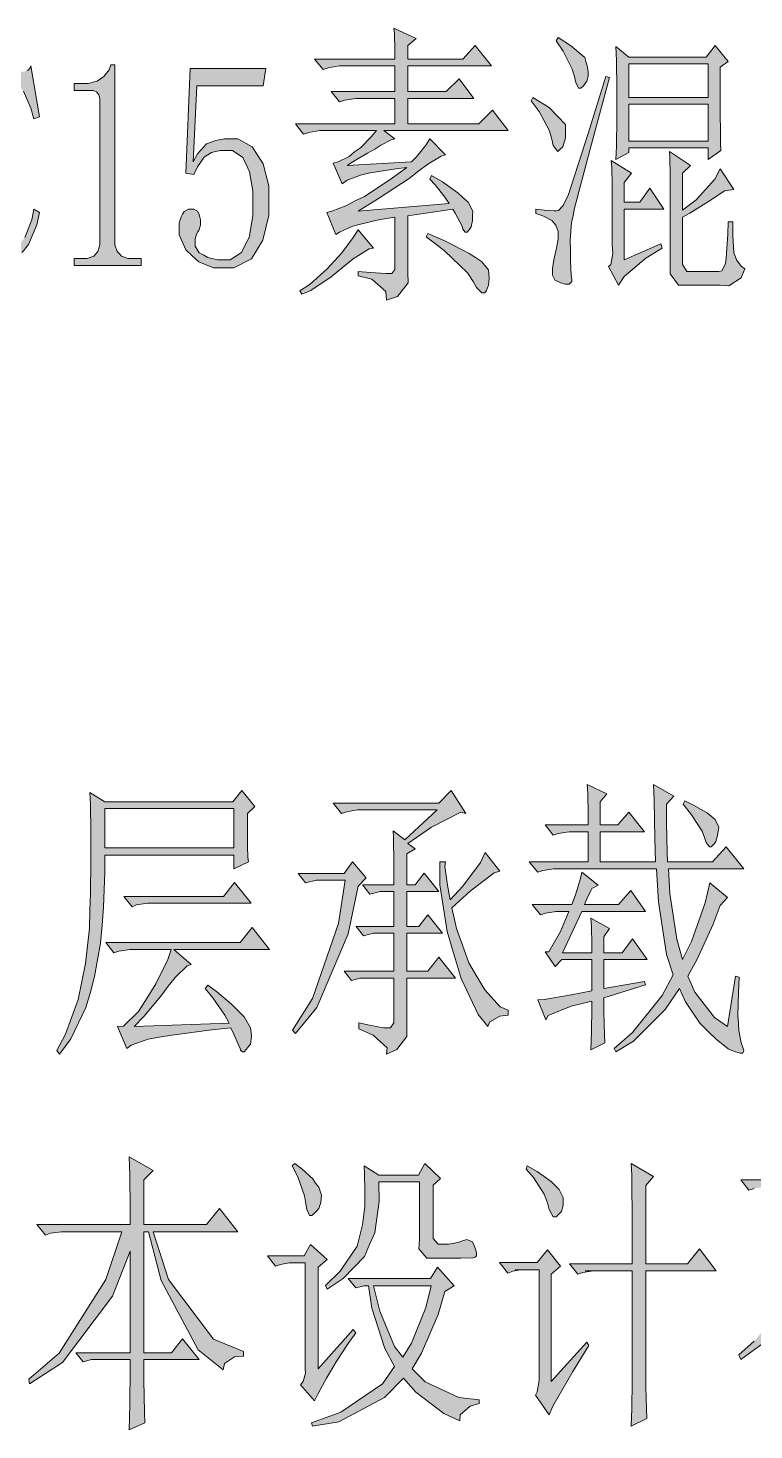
# Model space of a CAD drawing. Header units: millimetres. Extents: x 0 to 586, y 0 to 414.
# Drawn here: x 437.91 to 447.64, y 144.62 to 163.38 of the extents above; entities that cross this region are included whole.
import ezdxf

# ---------------------------------------------------------------- set-up
doc = ezdxf.new("R2010")
doc.units = ezdxf.units.MM

msp = doc.modelspace()

# ---------------------------------------------------------------- hatches: boundary and pattern name
h = msp.add_hatch(color=0)
h.dxf.hatch_style = 2
h.paths.add_polyline_path([(442.333944, 160.930167), (443.554556, 161.036), (443.498111, 161.120667), (443.367583, 161.282944), (443.2935, 161.360556), (443.318194, 161.406417), (443.462833, 161.32175), (443.670972, 161.177111), (443.738, 161.113611), (443.808556, 161.053639), (443.872056, 160.930167), (443.868528, 160.866667), (443.865, 160.806694), (443.847361, 160.722028), (443.83325, 160.697333), (443.815611, 160.676167), (443.794444, 160.651472), (443.76975, 160.651472), (443.738, 160.690278), (443.727417, 160.729083), (443.695667, 160.789056), (443.635694, 160.905472), (443.603944, 160.958389), (443.000694, 160.866667), (443.000694, 160.111722), (443.004222, 159.974139), (442.863111, 159.787167), (442.714944, 159.741306), (442.707889, 159.857722), (442.517389, 160.02), (442.333944, 160.065861), (442.333944, 160.125833), (442.49975, 160.111722), (442.704361, 160.097611), (442.746694, 160.097611), (442.7855, 160.097611), (442.827833, 160.150528), (442.827833, 160.203444), (442.827833, 160.852556), (442.609111, 160.81375), (442.330417, 160.75025), (442.263389, 160.729083), (442.199889, 160.704389), (442.087, 160.651472), (442.037611, 160.619722), (441.914139, 160.912528), (441.981167, 160.930167), (442.171667, 161.00425), (442.295139, 161.06775), (442.418611, 161.127722), (442.764333, 161.3535), (442.986583, 161.515778), (442.838417, 161.498139), (442.584417, 161.459333), (442.475056, 161.438167), (442.365694, 161.413472), (442.189306, 161.346444), (442.122278, 161.297056), (441.998806, 161.57575), (442.069361, 161.593389), (442.214, 161.663944), (442.288083, 161.723917), (442.365694, 161.780361), (442.510333, 161.925), (442.580889, 162.009667), (441.900028, 162.009667), (441.822417, 162.009667), (441.67425, 161.984972), (441.603694, 161.963806), (441.494333, 162.101389), (442.827833, 162.101389), (442.827833, 162.440056), (442.383333, 162.440056), (442.302194, 162.440056), (442.154028, 162.415361), (442.087, 162.394194), (441.974111, 162.531778), (442.827833, 162.531778), (442.827833, 162.873972), (442.161083, 162.873972), (442.079944, 162.873972), (441.931778, 162.849278), (441.86475, 162.828111), (441.751861, 162.965694), (442.827833, 162.965694), (442.827833, 163.096222), (442.820778, 163.304361), (442.813722, 163.381972), (443.110056, 163.240861), (443.000694, 163.149139), (443.000694, 162.965694), (443.738, 162.965694), (443.900278, 163.149139), (444.122528, 162.873972), (443.000694, 162.873972), (443.000694, 162.531778), (443.51575, 162.531778), (443.688611, 162.701111), (443.886167, 162.440056), (443.000694, 162.440056), (443.000694, 162.101389), (443.949667, 162.101389), (444.133111, 162.284833), (444.344778, 162.009667), (442.679667, 162.009667), (442.827833, 161.900306), (442.778444, 161.886194), (442.640861, 161.815639), (442.556194, 161.762722), (442.460944, 161.706278), (442.2775, 161.600444), (442.185778, 161.544), (443.050083, 161.593389), (443.117111, 161.660417), (443.240583, 161.815639), (443.2935, 161.900306), (443.505167, 161.685111), (443.448722, 161.667472), (443.268806, 161.561639), (443.148861, 161.469917), (443.018333, 161.367611), (442.609111, 161.0995)])
h = msp.add_hatch(color=0)
h.dxf.hatch_style = 2
h.paths.add_polyline_path([(445.011528, 163.254972), (445.180861, 163.149139), (445.371361, 162.986861), (445.385472, 162.933944), (445.403111, 162.8775), (445.417222, 162.799889), (445.417222, 162.778722), (445.417222, 162.739917), (445.396056, 162.669361), (445.374889, 162.641139), (445.353722, 162.609389), (445.318444, 162.577639), (445.304333, 162.577639), (445.286694, 162.577639), (445.251417, 162.65525), (445.23025, 162.732861), (445.202028, 162.831639), (445.078556, 163.071528), (444.986833, 163.209111)])
h = msp.add_hatch(color=0)
h.paths.add_polyline_path([(445.787639, 161.621611), (445.794694, 161.801528), (445.798222, 162.175472), (445.798222, 162.3695), (445.798222, 162.567056), (445.794694, 162.948056), (445.787639, 163.135028), (445.9605, 162.993917), (446.997667, 162.993917), (447.117611, 163.149139), (447.290472, 162.933944), (447.181111, 162.856333), (447.181111, 162.394194), (447.188167, 161.836806), (447.191694, 161.745083), (447.022361, 161.621611), (447.022361, 161.776833), (445.9605, 161.776833), (445.9605, 161.716861)])
h.paths.add_polyline_path([(445.9605, 162.362444), (445.9605, 161.868556), (447.022361, 161.868556), (447.022361, 162.362444)])
h.paths.add_polyline_path([(445.9605, 162.902194), (445.9605, 162.454167), (447.022361, 162.454167), (447.022361, 162.902194)])
h = msp.add_hatch(color=0)
h.dxf.hatch_style = 2
h.paths.add_polyline_path([(437.447972, 160.171694), (437.275111, 160.171694), (436.999944, 160.333972), (436.901167, 160.49625), (436.798861, 160.658528), (436.696556, 161.166528), (436.696556, 161.515778), (436.696556, 161.808583), (436.802389, 162.295417), (436.91175, 162.485917), (437.021111, 162.679944), (437.313917, 162.873972), (437.497361, 162.873972), (437.539694, 162.873972), (437.627889, 162.856333), (437.670222, 162.842222), (437.712556, 162.817528), (437.786639, 162.796361), (437.818389, 162.796361), (437.843083, 162.796361), (437.881889, 162.803417), (437.899528, 162.810472), (437.913639, 162.817528), (437.941861, 162.849278), (437.952444, 162.873972), (438.065333, 162.193111), (437.99125, 162.164889), (437.952444, 162.309528), (437.853667, 162.535306), (437.793694, 162.609389), (437.733722, 162.687), (437.571444, 162.764611), (437.472667, 162.764611), (437.342139, 162.764611), (437.144583, 162.588222), (437.0705, 162.411833), (436.999944, 162.231917), (436.929389, 161.794472), (436.929389, 161.529889), (436.929389, 161.244139), (436.992889, 160.796111), (437.052861, 160.633833), (437.116361, 160.471556), (437.317444, 160.309278), (437.462083, 160.309278), (437.560861, 160.309278), (437.730194, 160.401), (437.80075, 160.489194), (437.871306, 160.577389), (437.966556, 160.81375), (437.99125, 160.958389), (438.065333, 160.912528), (438.033583, 160.75025), (437.920694, 160.485667), (437.836028, 160.379833), (437.754889, 160.277528), (437.560861, 160.171694)])
h = msp.add_hatch(color=0)
h.dxf.hatch_style = 2
h.paths.add_polyline_path([(439.074278, 162.888083), (439.074278, 160.542111), (439.074278, 160.482139), (439.106028, 160.390417), (439.137778, 160.358667), (439.166, 160.326917), (439.254194, 160.298694), (439.307111, 160.298694), (439.430583, 160.298694), (439.430583, 160.203444), (438.531, 160.203444), (438.531, 160.298694), (438.643889, 160.298694), (438.703861, 160.298694), (438.795583, 160.326917), (438.823806, 160.358667), (438.8485, 160.390417), (438.876722, 160.482139), (438.876722, 160.542111), (438.876722, 162.408306), (438.876722, 162.440056), (438.862611, 162.489444), (438.8485, 162.507083), (438.830861, 162.52825), (438.785, 162.545889), (438.75325, 162.545889), (438.531, 162.545889), (438.531, 162.641139), (438.643889, 162.641139), (438.717972, 162.641139), (438.837917, 162.672889), (438.883778, 162.701111), (438.929639, 162.732861), (439.000194, 162.824583), (439.024889, 162.888083)])
h = msp.add_hatch(color=0)
h.dxf.hatch_style = 2
h.paths.add_polyline_path([(440.605333, 161.900306), (440.725278, 161.900306), (440.915778, 161.790944), (440.989861, 161.678056), (441.063944, 161.565167), (441.138028, 161.268833), (441.138028, 161.081861), (441.138028, 160.873722), (441.060417, 160.542111), (440.982806, 160.418639), (440.905194, 160.295167), (440.668833, 160.171694), (440.506556, 160.171694), (440.397194, 160.171694), (440.199639, 160.252833), (440.111444, 160.333972), (440.026778, 160.415111), (439.938583, 160.612667), (439.938583, 160.729083), (439.938583, 160.774944), (439.963278, 160.856083), (439.984444, 160.891361), (440.005611, 160.926639), (440.062056, 160.958389), (440.100861, 160.958389), (440.136139, 160.958389), (440.185528, 160.930167), (440.199639, 160.898417), (440.210222, 160.866667), (440.224333, 160.81375), (440.224333, 160.789056), (440.224333, 160.743194), (440.203167, 160.672639), (440.185528, 160.651472), (440.167889, 160.619722), (440.15025, 160.55975), (440.15025, 160.528), (440.15025, 160.4645), (440.206694, 160.372778), (440.266667, 160.341028), (440.323111, 160.312806), (440.450111, 160.281056), (440.520667, 160.281056), (440.619444, 160.281056), (440.771139, 160.379833), (440.820528, 160.482139), (440.873444, 160.580917), (440.926361, 160.866667), (440.926361, 161.053639), (440.926361, 161.205333), (440.8805, 161.455806), (440.834639, 161.554583), (440.788778, 161.649833), (440.651194, 161.745083), (440.555944, 161.745083), (440.488917, 161.745083), (440.3725, 161.716861), (440.323111, 161.685111), (440.273722, 161.653361), (440.182, 161.522833), (440.136139, 161.424056), (440.026778, 161.438167), (440.08675, 162.842222), (441.099222, 162.842222), (441.063944, 162.609389), (440.174944, 162.609389), (440.125556, 161.593389), (440.185528, 161.699222), (440.305472, 161.833278), (440.365444, 161.854444), (440.425417, 161.879139), (440.545361, 161.900306)])
h = msp.add_hatch(color=0)
h.dxf.hatch_style = 2
h.paths.add_polyline_path([(445.699444, 162.71875), (445.477194, 161.89325), (445.233778, 160.9725), (445.212611, 160.873722), (445.191444, 160.778472), (445.173806, 160.542111), (445.177333, 160.404528), (445.180861, 160.263417), (445.187917, 160.072917), (445.194972, 160.016472), (445.194972, 159.98825), (445.163222, 159.9565), (445.131472, 159.9565), (445.110306, 159.9565), (445.046806, 159.970611), (445.011528, 159.98825), (444.972722, 160.002361), (444.937444, 160.072917), (444.937444, 160.125833), (444.937444, 160.164639), (444.955083, 160.281056), (444.972722, 160.358667), (444.990361, 160.436278), (445.011528, 160.55975), (445.011528, 160.605611), (445.011528, 160.658528), (444.983306, 160.743194), (444.955083, 160.774944), (444.926861, 160.806694), (444.806917, 160.866667), (444.715194, 160.898417), (444.715194, 160.958389), (444.824556, 160.944278), (444.962139, 160.933694), (444.990361, 160.937222), (445.018583, 160.94075), (445.082083, 161.007778), (445.113833, 161.074806), (445.149111, 161.141833), (445.417222, 161.970861), (445.650056, 162.732861)])
h = msp.add_hatch(color=0)
h.dxf.hatch_style = 2
h.paths.add_polyline_path([(444.676389, 162.454167), (444.891583, 162.316583), (445.110306, 162.090806), (445.110306, 161.999083), (445.110306, 161.910889), (445.075028, 161.790944), (445.03975, 161.762722), (445.008, 161.730972), (444.948028, 161.808583), (444.923333, 161.914417), (444.891583, 162.016722), (444.757528, 162.263667), (444.651694, 162.408306)])
h = msp.add_hatch(color=0)
h.dxf.hatch_style = 2
h.paths.add_polyline_path([(446.514361, 161.297056), (446.514361, 161.427583), (446.507306, 161.646306), (446.503778, 161.730972), (446.786, 161.544), (446.676639, 161.438167), (446.676639, 160.944278), (446.860083, 161.081861), (447.114083, 161.360556), (447.181111, 161.498139), (447.364556, 161.219444), (447.241083, 161.205333), (447.064694, 161.081861), (446.778944, 160.905472), (446.676639, 160.852556), (446.676639, 160.312806), (446.676639, 160.217556), (446.736611, 160.125833), (446.800111, 160.125833), (447.167, 160.125833), (447.205806, 160.132889), (447.251667, 160.217556), (447.26225, 160.295167), (447.269306, 160.372778), (447.286944, 160.619722), (447.290472, 160.789056), (447.353972, 160.789056), (447.353972, 160.605611), (447.368083, 160.372778), (447.385722, 160.326917), (447.399833, 160.281056), (447.463333, 160.196389), (447.512722, 160.157583), (447.463333, 160.041167), (447.297528, 159.931806), (447.181111, 159.942389), (446.736611, 159.942389), (446.62725, 159.942389), (446.514361, 160.094083), (446.514361, 160.249306)])
h = msp.add_hatch(color=0)
h.dxf.hatch_style = 2
h.paths.add_polyline_path([(445.73825, 160.482139), (445.73825, 161.127722), (445.73825, 161.275889), (445.731194, 161.515778), (445.724139, 161.6075), (445.995778, 161.438167), (445.897, 161.314694), (445.897, 161.053639), (446.108667, 161.053639), (446.242722, 161.237083), (446.429694, 160.958389), (445.897, 160.958389), (445.897, 160.281056), (446.390889, 160.49625), (446.405, 160.436278), (446.186278, 160.302222), (445.897, 160.055278), (445.822917, 159.942389), (445.688861, 160.189333), (445.720611, 160.217556), (445.745306, 160.365722)])
h = msp.add_hatch(color=0)
h.dxf.hatch_style = 2
h.paths.add_polyline_path([(442.333944, 160.683222), (442.542083, 160.436278), (442.482111, 160.429222), (442.270444, 160.295167), (442.122278, 160.175222), (441.974111, 160.05175), (441.702472, 159.871833), (441.579, 159.818917), (441.554306, 159.864778), (441.691889, 159.9565), (441.921194, 160.157583), (442.019972, 160.266944), (442.115222, 160.372778), (442.270444, 160.580917)])
h = msp.add_hatch(color=0)
h.dxf.hatch_style = 2
h.paths.add_polyline_path([(443.268806, 160.633833), (443.505167, 160.528), (443.822667, 160.365722), (443.907333, 160.312806), (443.988472, 160.259889), (444.080194, 160.147), (444.083722, 160.090556), (444.090778, 160.030583), (444.080194, 159.938861), (444.066083, 159.903583), (444.051972, 159.868306), (444.030806, 159.836556), (443.992, 159.836556), (443.917917, 159.910639), (443.875583, 159.98825), (443.8015, 160.104667), (443.487528, 160.404528), (443.244111, 160.587972)])
h = msp.add_hatch(color=0)
h.paths.add_polyline_path([(438.298167, 149.697722), (438.414583, 149.919972), (438.583917, 150.382111), (438.633306, 150.622), (438.682694, 150.861889), (438.735611, 151.334611), (438.742667, 151.570972), (438.749722, 151.803806), (438.756778, 152.237722), (438.756778, 152.435278), (438.756778, 152.629306), (438.749722, 152.989139), (438.742667, 153.151417), (438.940222, 153.027944), (440.654722, 153.027944), (440.778194, 153.179639), (440.951056, 152.964444), (440.852278, 152.872722), (440.852278, 152.788056), (440.852278, 152.615194), (440.852278, 152.523472), (440.852278, 152.435278), (440.859333, 152.287111), (440.866389, 152.223611), (440.668833, 152.131889), (440.668833, 152.315333), (438.940222, 152.315333), (438.940222, 152.086028), (438.922583, 151.616833), (438.904944, 151.376944), (438.883778, 151.137056), (438.806167, 150.689028), (438.749722, 150.480889), (438.68975, 150.27275), (438.485139, 149.856472), (438.336972, 149.648333)])
h.paths.add_polyline_path([(438.940222, 152.936222), (438.940222, 152.410583), (440.668833, 152.410583), (440.668833, 152.936222)])
h = msp.add_hatch(color=0)
h.dxf.hatch_style = 2
h.paths.add_polyline_path([(442.813722, 151.916694), (442.813722, 152.188333), (442.806667, 152.548167), (442.803139, 152.639889), (442.961889, 152.516417), (443.392278, 152.918583), (442.408028, 152.918583), (442.326889, 152.918583), (442.178722, 152.893889), (442.111694, 152.872722), (441.998806, 153.010306), (443.416972, 153.010306), (443.57925, 153.179639), (443.776806, 152.872722), (443.709778, 152.886833), (443.318194, 152.689278), (443.000694, 152.470556), (443.099472, 152.396472), (442.986583, 152.332972), (442.986583, 151.916694), (443.099472, 151.916694), (443.219417, 152.071917), (443.416972, 151.824972), (442.986583, 151.824972), (442.986583, 151.359306), (443.148861, 151.359306), (443.268806, 151.514528), (443.466361, 151.267583), (442.986583, 151.267583), (442.986583, 150.759583), (443.268806, 150.759583), (443.416972, 150.946556), (443.639222, 150.667861), (442.986583, 150.667861), (442.986583, 150.004639), (442.986583, 149.888222), (442.852528, 149.711833), (442.714944, 149.648333), (442.722, 149.733), (442.535028, 149.905861), (442.344528, 149.990528), (442.344528, 150.068139), (442.485639, 150.036389), (442.676139, 150.004639), (442.722, 150.004639), (442.767861, 150.004639), (442.813722, 150.068139), (442.813722, 150.128111), (442.813722, 150.667861), (442.358639, 150.667861), (442.24575, 150.636111), (442.146972, 150.759583), (442.813722, 150.759583), (442.813722, 151.267583), (442.542083, 151.267583), (442.408028, 151.235833), (442.30925, 151.359306), (442.813722, 151.359306), (442.813722, 151.824972), (442.630278, 151.824972), (442.492694, 151.793222), (442.393917, 151.916694)])
h = msp.add_hatch(color=0)
h.dxf.hatch_style = 2
h.paths.add_polyline_path([(445.403111, 153.25725), (445.664167, 153.133778), (445.575972, 153.027944), (445.575972, 152.7175), (445.812333, 152.7175), (445.9605, 152.886833), (446.168639, 152.625778), (445.575972, 152.625778), (445.575972, 152.223611), (446.316806, 152.223611), (446.30975, 152.534056), (446.299167, 153.049111), (446.292111, 153.25725), (446.56375, 153.102028), (446.464972, 152.996194), (446.464972, 152.742194), (446.472028, 152.354139), (446.479083, 152.223611), (447.082333, 152.223611), (447.265778, 152.424694), (447.502139, 152.131889), (446.489667, 152.131889), (446.507306, 151.800278), (446.602556, 151.189972), (446.676639, 150.914806), (446.800111, 151.158222), (446.983556, 151.676806), (447.047056, 151.944917), (447.279889, 151.747361), (447.181111, 151.638), (447.089389, 151.391056), (446.874194, 150.921861), (446.750722, 150.696083), (446.842444, 150.480889), (447.107028, 150.142222), (447.279889, 150.01875), (447.38925, 150.696083), (447.438639, 150.681972), (447.428056, 150.473833), (447.421, 150.163389), (447.428056, 150.064611), (447.435111, 149.965833), (447.463333, 149.803556), (447.488028, 149.740056), (447.502139, 149.70125), (447.488028, 149.662444), (447.463333, 149.662444), (447.45275, 149.662444), (447.38925, 149.683611), (447.339861, 149.70125), (447.290472, 149.722417), (447.131722, 149.849417), (447.022361, 149.95525), (446.909472, 150.064611), (446.718972, 150.350361), (446.637833, 150.52675), (446.447333, 150.248056), (446.020472, 149.824722), (445.787639, 149.680083), (445.762944, 149.725944), (446.009889, 149.941139), (446.405, 150.435028), (446.553167, 150.713722), (446.464972, 150.981833), (446.355611, 151.690917), (446.330917, 152.131889), (445.036222, 152.131889), (444.955083, 152.131889), (444.806917, 152.107194), (444.739889, 152.086028), (444.627, 152.223611), (445.417222, 152.223611), (445.417222, 152.625778), (445.244361, 152.625778), (445.163222, 152.625778), (445.015056, 152.601083), (444.948028, 152.579917), (444.838667, 152.7175), (445.417222, 152.7175), (445.417222, 152.865667), (445.410167, 153.133778)])
h = msp.add_hatch(color=0)
h.dxf.hatch_style = 2
h.paths.add_polyline_path([(446.711917, 153.042056), (446.835389, 152.978556), (447.011778, 152.87625), (447.064694, 152.833917), (447.117611, 152.791583), (447.163472, 152.689278), (447.156417, 152.632833), (447.149361, 152.576389), (447.124667, 152.49525), (447.107028, 152.470556), (447.089389, 152.449389), (447.064694, 152.424694), (447.04, 152.424694), (446.997667, 152.484667), (446.972972, 152.548167), (446.941222, 152.632833), (446.800111, 152.855083), (446.687222, 152.996194)])
h = msp.add_hatch(color=0)
h.dxf.hatch_style = 2
h.paths.add_polyline_path([(443.431083, 152.223611), (443.505167, 152.223611), (443.498111, 152.163639), (443.529861, 151.909639), (443.565139, 151.715611), (443.738, 151.899056), (443.974361, 152.216556), (444.034333, 152.347083), (444.231889, 152.100139), (444.157806, 152.078972), (443.836778, 151.832028), (443.589833, 151.60625), (443.653333, 151.331083), (443.819139, 150.872472), (443.924972, 150.689028), (444.030806, 150.509111), (444.238944, 150.283333), (444.344778, 150.237472), (444.344778, 150.173972), (444.231889, 150.159861), (444.097833, 150.08225), (444.073139, 150.01875), (443.942611, 150.181028), (443.716833, 150.660806), (443.621583, 150.974778), (443.526333, 151.292278), (443.431083, 151.916694)])
h = msp.add_hatch(color=0)
h.dxf.hatch_style = 2
h.paths.add_polyline_path([(442.333944, 151.899056), (442.203417, 151.260528), (441.783611, 150.27275), (441.494333, 149.927028), (441.455528, 149.972889), (441.723639, 150.396222), (442.072889, 151.398111), (442.161083, 151.976667), (441.776556, 151.976667), (441.628389, 151.944917), (441.529611, 152.068389), (442.146972, 152.068389), (442.259861, 152.223611), (442.443306, 152.008417)])
h = msp.add_hatch(color=0)
h.dxf.hatch_style = 2
h.paths.add_polyline_path([(444.739889, 150.375056), (444.824556, 150.382111), (445.187917, 150.442083), (445.466611, 150.498528), (445.466611, 150.914806), (445.060917, 150.914806), (444.972722, 150.823083), (444.838667, 151.020639), (444.888056, 151.020639), (445.046806, 151.292278), (445.156167, 151.560389), (445.060917, 151.560389), (444.986833, 151.560389), (444.842194, 151.535694), (444.775167, 151.514528), (444.665806, 151.652111), (445.194972, 151.652111), (445.244361, 151.782639), (445.311389, 152.001361), (445.329028, 152.086028), (445.551278, 151.913167), (445.466611, 151.867306), (445.448972, 151.839083), (445.399583, 151.729722), (445.367833, 151.652111), (445.822917, 151.652111), (445.985194, 151.839083), (446.18275, 151.560389), (445.329028, 151.560389), (445.0715, 151.006528), (445.466611, 151.006528), (445.466611, 151.122944), (445.459556, 151.35225), (445.4525, 151.468667), (445.699444, 151.331083), (445.625361, 151.221722), (445.625361, 151.006528), (445.872306, 151.006528), (446.009889, 151.1935), (446.207444, 150.914806), (445.625361, 150.914806), (445.625361, 150.52675), (446.168639, 150.622), (446.18275, 150.576139), (445.625361, 150.403278), (445.625361, 150.212778), (445.632417, 149.909389), (445.639472, 149.803556), (445.4525, 149.708306), (445.459556, 149.948194), (445.466611, 150.27275), (445.466611, 150.357417), (445.187917, 150.290389), (444.881, 150.166917), (444.84925, 150.110472)])
h = msp.add_hatch(color=0)
h.dxf.hatch_style = 2
h.paths.add_polyline_path([(439.19775, 151.761472), (440.53125, 151.761472), (440.679417, 151.948444), (440.901667, 151.66975), (439.606972, 151.66975), (439.51525, 151.66975), (439.367083, 151.648583), (439.310639, 151.623889)])
h = msp.add_hatch(color=0)
h.dxf.hatch_style = 2
h.paths.add_polyline_path([(440.323111, 150.572611), (440.439528, 150.487944), (440.640611, 150.318611), (440.72175, 150.233944), (440.806417, 150.149278), (440.894611, 150.004639), (440.901667, 149.941139), (440.908722, 149.881167), (440.891083, 149.785917), (440.866389, 149.750639), (440.841694, 149.715361), (440.809944, 149.680083), (440.78525, 149.680083), (440.760556, 149.704778), (440.7535, 149.725944), (440.728806, 149.782389), (440.668833, 149.919972), (440.630028, 150.004639), (440.34075, 149.972889), (439.875083, 149.909389), (439.698694, 149.881167), (439.522306, 149.849417), (439.293, 149.771806), (439.236556, 149.725944), (439.113083, 150.01875), (439.194222, 150.025806), (439.391778, 150.219833), (439.508194, 150.403278), (439.624611, 150.59025), (439.786889, 150.914806), (439.829222, 151.052389), (439.360028, 151.052389), (439.278889, 151.052389), (439.130722, 151.027694), (439.063694, 151.006528), (438.954333, 151.144111), (440.7535, 151.144111), (440.915778, 151.345194), (441.148611, 151.052389), (439.8645, 151.052389), (440.100861, 150.851306), (440.044417, 150.830139), (439.889194, 150.681972), (439.790417, 150.5585), (439.691639, 150.427972), (439.465861, 150.156333), (439.335333, 150.01875), (440.605333, 150.064611), (440.548889, 150.173972), (440.390139, 150.403278), (440.284306, 150.52675)])
h = msp.add_hatch(color=0)
h.dxf.hatch_style = 2
h.paths.add_polyline_path([(439.465861, 145.563167), (439.465861, 145.284472), (439.472917, 144.861139), (439.476444, 144.7165), (439.268306, 144.62125), (439.275361, 144.963444), (439.282417, 145.432639), (439.282417, 145.563167), (438.763833, 145.563167), (438.650944, 145.531417), (438.552167, 145.654889), (439.282417, 145.654889), (439.282417, 147.013083), (439.046056, 146.413361), (438.375778, 145.524361), (437.934806, 145.238611), (437.924222, 145.302111), (438.329917, 145.647833), (438.954333, 146.635611), (439.169528, 147.274139), (438.442806, 147.274139), (438.361667, 147.274139), (438.2135, 147.252972), (438.146472, 147.228278), (438.033583, 147.369389), (439.282417, 147.369389), (439.282417, 147.577528), (439.275361, 148.029083), (439.268306, 148.276028), (439.589333, 148.092583), (439.465861, 147.969111), (439.465861, 147.369389), (440.305472, 147.369389), (440.478333, 147.584583), (440.725278, 147.274139), (439.589333, 147.274139), (439.793944, 146.635611), (440.397194, 145.834806), (440.799361, 145.672528), (440.799361, 145.609028), (440.679417, 145.601972), (440.545361, 145.51025), (440.527722, 145.425583), (440.192583, 145.693694), (439.695167, 146.6215), (439.525833, 147.274139), (439.465861, 147.274139), (439.465861, 145.654889), (439.836278, 145.654889), (439.984444, 145.841861), (440.206694, 145.563167)])
h = msp.add_hatch(color=0)
h.dxf.hatch_style = 2
h.paths.add_polyline_path([(441.452, 148.156083), (441.487278, 148.187833), (441.586056, 148.110222), (441.727167, 147.979694), (441.765972, 147.92325), (441.808306, 147.870333), (441.843583, 147.7645), (441.840056, 147.715111), (441.836528, 147.665722), (441.808306, 147.584583), (441.780083, 147.552833), (441.751861, 147.524611), (441.716583, 147.492861), (441.684833, 147.492861), (441.649556, 147.570472), (441.635444, 147.648083), (441.617806, 147.753917), (441.526083, 148.007917)])
h = msp.add_hatch(color=0)
h.dxf.hatch_style = 2
h.paths.add_polyline_path([(443.339361, 147.260028), (443.339361, 147.182417), (443.406389, 147.108333), (443.473417, 147.108333), (443.543972, 147.108333), (443.670972, 147.1295), (443.734472, 147.154194), (443.790917, 147.168306), (443.865, 147.140083), (443.882639, 147.09775), (443.900278, 147.055417), (443.917917, 146.991917), (443.917917, 146.967222), (443.917917, 146.953111), (443.903806, 146.931944), (443.889694, 146.928417), (443.872056, 146.924889), (443.709778, 146.921361), (443.561611, 146.921361), (443.364056, 146.921361), (443.254694, 146.921361), (443.148861, 147.044833), (443.155917, 147.168306), (443.155917, 147.940889), (442.612639, 147.940889), (442.616167, 147.679833), (442.556194, 147.260028), (442.489167, 147.101278), (442.418611, 146.942528), (442.136389, 146.646194), (441.921194, 146.505083), (441.8965, 146.554472), (442.094056, 146.744972), (442.323361, 147.080111), (442.358639, 147.22475), (442.393917, 147.365861), (442.425667, 147.616333), (442.425667, 147.725694), (442.425667, 147.831528), (442.418611, 148.05025), (442.415083, 148.156083), (442.612639, 148.032611), (443.141806, 148.032611), (443.23, 148.187833), (443.438139, 147.98675), (443.339361, 147.895028)])
h = msp.add_hatch(color=0)
h.dxf.hatch_style = 2
h.paths.add_polyline_path([(444.584667, 148.110222), (444.598778, 148.156083), (444.732833, 148.078472), (444.919806, 147.947944), (444.972722, 147.8915), (445.025639, 147.838583), (445.078556, 147.73275), (445.078556, 147.676306), (445.078556, 147.623389), (445.057389, 147.545778), (445.036222, 147.524611), (445.015056, 147.499917), (444.986833, 147.475222), (444.948028, 147.475222), (444.895111, 147.570472), (444.870417, 147.662194), (444.824556, 147.778611), (444.683444, 148.000861)])
h = msp.add_hatch(color=0)
h.dxf.hatch_style = 2
h.paths.add_polyline_path([(446.002833, 146.84375), (446.002833, 147.358806), (445.999306, 148.032611), (445.99225, 148.187833), (446.288583, 148.014972), (446.189806, 147.8915), (446.189806, 146.84375), (446.743667, 146.84375), (446.905944, 147.044833), (447.128194, 146.752028), (446.189806, 146.752028), (446.189806, 145.347972), (446.189806, 145.19275), (446.196861, 144.907), (446.200389, 144.776472), (445.99225, 144.670639), (445.999306, 144.907), (446.002833, 145.270361), (446.002833, 145.393833), (446.002833, 146.752028), (445.374889, 146.752028), (445.558333, 146.752028), (445.48425, 146.752028), (445.343139, 146.727333), (445.276111, 146.706167), (445.16675, 146.84375)])
h = msp.add_hatch(color=0)
h.dxf.hatch_style = 2
h.paths.add_polyline_path([(448.927361, 146.998972), (448.927361, 145.517306), (448.927361, 145.284472), (448.934417, 144.931694), (448.941472, 144.808222), (448.729806, 144.698861), (448.736861, 144.991667), (448.743917, 145.503194), (448.743917, 145.718389), (448.743917, 147.076583), (448.496972, 146.603861), (447.854917, 145.848917), (447.459806, 145.563167), (447.435111, 145.626667), (447.639722, 145.810111), (448.031306, 146.275778), (448.218278, 146.558), (448.40525, 146.840222), (448.712167, 147.499917), (448.828583, 147.877389), (447.8655, 147.877389), (447.787889, 147.877389), (447.639722, 147.852694), (447.569167, 147.831528), (447.459806, 147.969111), (449.80225, 147.969111), (449.989222, 148.198417), (450.24675, 147.877389), (449.075528, 147.877389), (449.019083, 147.746861), (448.895611, 147.436417), (448.828583, 147.260028), (449.04025, 147.104806)])
h = msp.add_hatch(color=0)
h.dxf.hatch_style = 2
h.paths.add_polyline_path([(441.797722, 145.439694), (442.266917, 145.965333), (442.302194, 145.919472), (442.203417, 145.778361), (442.041139, 145.531417), (441.977639, 145.425583), (441.910611, 145.316222), (441.797722, 145.108083), (441.748333, 145.009306), (441.561361, 145.2245), (441.600167, 145.270361), (441.631917, 145.379722), (441.624861, 145.439694), (441.624861, 146.857861), (441.462583, 146.857861), (441.413194, 146.857861), (441.296778, 146.836694), (441.22975, 146.812), (441.120389, 146.949583), (441.61075, 146.949583), (441.698944, 147.104806), (441.921194, 146.903722), (441.797722, 146.797889)])
h = msp.add_hatch(color=0)
h.dxf.hatch_style = 2
h.paths.add_polyline_path([(444.919806, 145.270361), (445.399583, 145.796), (445.424278, 145.750139), (445.209083, 145.404417), (444.9445, 144.93875), (444.895111, 144.825861), (444.708139, 145.086917), (444.732833, 145.132778), (444.757528, 145.280944), (444.757528, 145.379722), (444.757528, 146.766139), (444.4365, 146.766139), (444.549389, 146.766139), (444.510583, 146.766139), (444.40475, 146.744972), (444.337722, 146.720278), (444.228361, 146.861389), (444.732833, 146.861389), (444.870417, 147.030722), (445.043278, 146.812), (444.919806, 146.706167)])
h = msp.add_hatch(color=0)
h.paths.add_polyline_path([(442.203417, 146.646194), (443.304083, 146.646194), (443.399333, 146.797889), (443.621583, 146.550944), (443.498111, 146.473333), (443.406389, 146.166417), (443.184139, 145.647833), (443.057139, 145.439694), (443.233528, 145.263306), (443.685083, 145.055167), (443.956722, 145.023417), (443.956722, 144.977556), (443.83325, 144.93875), (443.702722, 144.822333), (443.695667, 144.744722), (443.480472, 144.839972), (443.106528, 145.125722), (442.94425, 145.316222), (442.686722, 145.055167), (442.076417, 144.730611), (441.723639, 144.670639), (441.709528, 144.7165), (442.104639, 144.861139), (442.662028, 145.238611), (442.820778, 145.471444), (442.69025, 145.711333), (442.517389, 146.251083), (442.475056, 146.550944), (442.415083, 146.550944), (442.302194, 146.522722)])
h.paths.add_polyline_path([(442.538556, 146.550944), (442.623222, 146.212278), (442.820778, 145.736028), (442.933667, 145.594917), (443.050083, 145.781889), (443.240583, 146.258139), (443.314667, 146.550944)])

# ---------------------------------------------------------------- linework, layer by layer
at = {"color": 0, "lineweight": 0}
for points in [[(442.333944, 160.930167), (443.554556, 161.036), (443.498111, 161.120667), (443.367583, 161.282944), (443.2935, 161.360556), (443.318194, 161.406417), (443.462833, 161.32175), (443.670972, 161.177111), (443.738, 161.113611), (443.808556, 161.053639), (443.872056, 160.930167), (443.868528, 160.866667), (443.865, 160.806694), (443.847361, 160.722028), (443.83325, 160.697333), (443.815611, 160.676167), (443.794444, 160.651472), (443.76975, 160.651472), (443.738, 160.690278), (443.727417, 160.729083), (443.695667, 160.789056), (443.635694, 160.905472), (443.603944, 160.958389), (443.000694, 160.866667), (443.000694, 160.111722), (443.004222, 159.974139), (442.863111, 159.787167), (442.714944, 159.741306), (442.707889, 159.857722), (442.517389, 160.02), (442.333944, 160.065861), (442.333944, 160.125833), (442.49975, 160.111722), (442.704361, 160.097611), (442.746694, 160.097611), (442.7855, 160.097611), (442.827833, 160.150528), (442.827833, 160.203444), (442.827833, 160.852556), (442.609111, 160.81375), (442.330417, 160.75025), (442.263389, 160.729083), (442.199889, 160.704389), (442.087, 160.651472), (442.037611, 160.619722), (441.914139, 160.912528), (441.981167, 160.930167), (442.171667, 161.00425), (442.295139, 161.06775), (442.418611, 161.127722), (442.764333, 161.3535), (442.986583, 161.515778), (442.838417, 161.498139), (442.584417, 161.459333), (442.475056, 161.438167), (442.365694, 161.413472), (442.189306, 161.346444), (442.122278, 161.297056), (441.998806, 161.57575), (442.069361, 161.593389), (442.214, 161.663944), (442.288083, 161.723917), (442.365694, 161.780361), (442.510333, 161.925), (442.580889, 162.009667), (441.900028, 162.009667), (441.822417, 162.009667), (441.67425, 161.984972), (441.603694, 161.963806), (441.494333, 162.101389), (442.827833, 162.101389), (442.827833, 162.440056), (442.383333, 162.440056), (442.302194, 162.440056), (442.154028, 162.415361), (442.087, 162.394194), (441.974111, 162.531778), (442.827833, 162.531778), (442.827833, 162.873972), (442.161083, 162.873972), (442.079944, 162.873972), (441.931778, 162.849278), (441.86475, 162.828111), (441.751861, 162.965694), (442.827833, 162.965694), (442.827833, 163.096222), (442.820778, 163.304361), (442.813722, 163.381972), (443.110056, 163.240861), (443.000694, 163.149139), (443.000694, 162.965694), (443.738, 162.965694), (443.900278, 163.149139), (444.122528, 162.873972), (443.000694, 162.873972), (443.000694, 162.531778), (443.51575, 162.531778), (443.688611, 162.701111), (443.886167, 162.440056), (443.000694, 162.440056), (443.000694, 162.101389), (443.949667, 162.101389), (444.133111, 162.284833), (444.344778, 162.009667), (442.679667, 162.009667), (442.827833, 161.900306), (442.778444, 161.886194), (442.640861, 161.815639), (442.556194, 161.762722), (442.460944, 161.706278), (442.2775, 161.600444), (442.185778, 161.544), (443.050083, 161.593389), (443.117111, 161.660417), (443.240583, 161.815639), (443.2935, 161.900306), (443.505167, 161.685111), (443.448722, 161.667472), (443.268806, 161.561639), (443.148861, 161.469917), (443.018333, 161.367611), (442.609111, 161.0995)], [(445.011528, 163.254972), (445.180861, 163.149139), (445.371361, 162.986861), (445.385472, 162.933944), (445.403111, 162.8775), (445.417222, 162.799889), (445.417222, 162.778722), (445.417222, 162.739917), (445.396056, 162.669361), (445.374889, 162.641139), (445.353722, 162.609389), (445.318444, 162.577639), (445.304333, 162.577639), (445.286694, 162.577639), (445.251417, 162.65525), (445.23025, 162.732861), (445.202028, 162.831639), (445.078556, 163.071528), (444.986833, 163.209111)], [(445.787639, 161.621611), (445.794694, 161.801528), (445.798222, 162.175472), (445.798222, 162.3695), (445.798222, 162.567056), (445.794694, 162.948056), (445.787639, 163.135028), (445.9605, 162.993917), (446.997667, 162.993917), (447.117611, 163.149139), (447.290472, 162.933944), (447.181111, 162.856333), (447.181111, 162.394194), (447.188167, 161.836806), (447.191694, 161.745083), (447.022361, 161.621611), (447.022361, 161.776833), (445.9605, 161.776833), (445.9605, 161.716861)], [(439.074278, 162.888083), (439.074278, 160.542111), (439.074278, 160.482139), (439.106028, 160.390417), (439.137778, 160.358667), (439.166, 160.326917), (439.254194, 160.298694), (439.307111, 160.298694), (439.430583, 160.298694), (439.430583, 160.203444), (438.531, 160.203444), (438.531, 160.298694), (438.643889, 160.298694), (438.703861, 160.298694), (438.795583, 160.326917), (438.823806, 160.358667), (438.8485, 160.390417), (438.876722, 160.482139), (438.876722, 160.542111), (438.876722, 162.408306), (438.876722, 162.440056), (438.862611, 162.489444), (438.8485, 162.507083), (438.830861, 162.52825), (438.785, 162.545889), (438.75325, 162.545889), (438.531, 162.545889), (438.531, 162.641139), (438.643889, 162.641139), (438.717972, 162.641139), (438.837917, 162.672889), (438.883778, 162.701111), (438.929639, 162.732861), (439.000194, 162.824583), (439.024889, 162.888083)], [(445.9605, 162.902194), (445.9605, 162.454167), (447.022361, 162.454167), (447.022361, 162.902194)], [(440.605333, 161.900306), (440.725278, 161.900306), (440.915778, 161.790944), (440.989861, 161.678056), (441.063944, 161.565167), (441.138028, 161.268833), (441.138028, 161.081861), (441.138028, 160.873722), (441.060417, 160.542111), (440.982806, 160.418639), (440.905194, 160.295167), (440.668833, 160.171694), (440.506556, 160.171694), (440.397194, 160.171694), (440.199639, 160.252833), (440.111444, 160.333972), (440.026778, 160.415111), (439.938583, 160.612667), (439.938583, 160.729083), (439.938583, 160.774944), (439.963278, 160.856083), (439.984444, 160.891361), (440.005611, 160.926639), (440.062056, 160.958389), (440.100861, 160.958389), (440.136139, 160.958389), (440.185528, 160.930167), (440.199639, 160.898417), (440.210222, 160.866667), (440.224333, 160.81375), (440.224333, 160.789056), (440.224333, 160.743194), (440.203167, 160.672639), (440.185528, 160.651472), (440.167889, 160.619722), (440.15025, 160.55975), (440.15025, 160.528), (440.15025, 160.4645), (440.206694, 160.372778), (440.266667, 160.341028), (440.323111, 160.312806), (440.450111, 160.281056), (440.520667, 160.281056), (440.619444, 160.281056), (440.771139, 160.379833), (440.820528, 160.482139), (440.873444, 160.580917), (440.926361, 160.866667), (440.926361, 161.053639), (440.926361, 161.205333), (440.8805, 161.455806), (440.834639, 161.554583), (440.788778, 161.649833), (440.651194, 161.745083), (440.555944, 161.745083), (440.488917, 161.745083), (440.3725, 161.716861), (440.323111, 161.685111), (440.273722, 161.653361), (440.182, 161.522833), (440.136139, 161.424056), (440.026778, 161.438167), (440.08675, 162.842222), (441.099222, 162.842222), (441.063944, 162.609389), (440.174944, 162.609389), (440.125556, 161.593389), (440.185528, 161.699222), (440.305472, 161.833278), (440.365444, 161.854444), (440.425417, 161.879139), (440.545361, 161.900306)], [(445.699444, 162.71875), (445.477194, 161.89325), (445.233778, 160.9725), (445.212611, 160.873722), (445.191444, 160.778472), (445.173806, 160.542111), (445.177333, 160.404528), (445.180861, 160.263417), (445.187917, 160.072917), (445.194972, 160.016472), (445.194972, 159.98825), (445.163222, 159.9565), (445.131472, 159.9565), (445.110306, 159.9565), (445.046806, 159.970611), (445.011528, 159.98825), (444.972722, 160.002361), (444.937444, 160.072917), (444.937444, 160.125833), (444.937444, 160.164639), (444.955083, 160.281056), (444.972722, 160.358667), (444.990361, 160.436278), (445.011528, 160.55975), (445.011528, 160.605611), (445.011528, 160.658528), (444.983306, 160.743194), (444.955083, 160.774944), (444.926861, 160.806694), (444.806917, 160.866667), (444.715194, 160.898417), (444.715194, 160.958389), (444.824556, 160.944278), (444.962139, 160.933694), (444.990361, 160.937222), (445.018583, 160.94075), (445.082083, 161.007778), (445.113833, 161.074806), (445.149111, 161.141833), (445.417222, 161.970861), (445.650056, 162.732861)], [(444.676389, 162.454167), (444.891583, 162.316583), (445.110306, 162.090806), (445.110306, 161.999083), (445.110306, 161.910889), (445.075028, 161.790944), (445.03975, 161.762722), (445.008, 161.730972), (444.948028, 161.808583), (444.923333, 161.914417), (444.891583, 162.016722), (444.757528, 162.263667), (444.651694, 162.408306)], [(445.9605, 162.362444), (445.9605, 161.868556), (447.022361, 161.868556), (447.022361, 162.362444)], [(446.514361, 161.297056), (446.514361, 161.427583), (446.507306, 161.646306), (446.503778, 161.730972), (446.786, 161.544), (446.676639, 161.438167), (446.676639, 160.944278), (446.860083, 161.081861), (447.114083, 161.360556), (447.181111, 161.498139), (447.364556, 161.219444), (447.241083, 161.205333), (447.064694, 161.081861), (446.778944, 160.905472), (446.676639, 160.852556), (446.676639, 160.312806), (446.676639, 160.217556), (446.736611, 160.125833), (446.800111, 160.125833), (447.167, 160.125833), (447.205806, 160.132889), (447.251667, 160.217556), (447.26225, 160.295167), (447.269306, 160.372778), (447.286944, 160.619722), (447.290472, 160.789056), (447.353972, 160.789056), (447.353972, 160.605611), (447.368083, 160.372778), (447.385722, 160.326917), (447.399833, 160.281056), (447.463333, 160.196389), (447.512722, 160.157583), (447.463333, 160.041167), (447.297528, 159.931806), (447.181111, 159.942389), (446.736611, 159.942389), (446.62725, 159.942389), (446.514361, 160.094083), (446.514361, 160.249306)], [(445.73825, 160.482139), (445.73825, 161.127722), (445.73825, 161.275889), (445.731194, 161.515778), (445.724139, 161.6075), (445.995778, 161.438167), (445.897, 161.314694), (445.897, 161.053639), (446.108667, 161.053639), (446.242722, 161.237083), (446.429694, 160.958389), (445.897, 160.958389), (445.897, 160.281056), (446.390889, 160.49625), (446.405, 160.436278), (446.186278, 160.302222), (445.897, 160.055278), (445.822917, 159.942389), (445.688861, 160.189333), (445.720611, 160.217556), (445.745306, 160.365722)], [(442.333944, 160.683222), (442.542083, 160.436278), (442.482111, 160.429222), (442.270444, 160.295167), (442.122278, 160.175222), (441.974111, 160.05175), (441.702472, 159.871833), (441.579, 159.818917), (441.554306, 159.864778), (441.691889, 159.9565), (441.921194, 160.157583), (442.019972, 160.266944), (442.115222, 160.372778), (442.270444, 160.580917)], [(443.268806, 160.633833), (443.505167, 160.528), (443.822667, 160.365722), (443.907333, 160.312806), (443.988472, 160.259889), (444.080194, 160.147), (444.083722, 160.090556), (444.090778, 160.030583), (444.080194, 159.938861), (444.066083, 159.903583), (444.051972, 159.868306), (444.030806, 159.836556), (443.992, 159.836556), (443.917917, 159.910639), (443.875583, 159.98825), (443.8015, 160.104667), (443.487528, 160.404528), (443.244111, 160.587972)], [(438.298167, 149.697722), (438.414583, 149.919972), (438.583917, 150.382111), (438.633306, 150.622), (438.682694, 150.861889), (438.735611, 151.334611), (438.742667, 151.570972), (438.749722, 151.803806), (438.756778, 152.237722), (438.756778, 152.435278), (438.756778, 152.629306), (438.749722, 152.989139), (438.742667, 153.151417), (438.940222, 153.027944), (440.654722, 153.027944), (440.778194, 153.179639), (440.951056, 152.964444), (440.852278, 152.872722), (440.852278, 152.788056), (440.852278, 152.615194), (440.852278, 152.523472), (440.852278, 152.435278), (440.859333, 152.287111), (440.866389, 152.223611), (440.668833, 152.131889), (440.668833, 152.315333), (438.940222, 152.315333), (438.940222, 152.086028), (438.922583, 151.616833), (438.904944, 151.376944), (438.883778, 151.137056), (438.806167, 150.689028), (438.749722, 150.480889), (438.68975, 150.27275), (438.485139, 149.856472), (438.336972, 149.648333)], [(442.813722, 151.916694), (442.813722, 152.188333), (442.806667, 152.548167), (442.803139, 152.639889), (442.961889, 152.516417), (443.392278, 152.918583), (442.408028, 152.918583), (442.326889, 152.918583), (442.178722, 152.893889), (442.111694, 152.872722), (441.998806, 153.010306), (443.416972, 153.010306), (443.57925, 153.179639), (443.776806, 152.872722), (443.709778, 152.886833), (443.318194, 152.689278), (443.000694, 152.470556), (443.099472, 152.396472), (442.986583, 152.332972), (442.986583, 151.916694), (443.099472, 151.916694), (443.219417, 152.071917), (443.416972, 151.824972), (442.986583, 151.824972), (442.986583, 151.359306), (443.148861, 151.359306), (443.268806, 151.514528), (443.466361, 151.267583), (442.986583, 151.267583), (442.986583, 150.759583), (443.268806, 150.759583), (443.416972, 150.946556), (443.639222, 150.667861), (442.986583, 150.667861), (442.986583, 150.004639), (442.986583, 149.888222), (442.852528, 149.711833), (442.714944, 149.648333), (442.722, 149.733), (442.535028, 149.905861), (442.344528, 149.990528), (442.344528, 150.068139), (442.485639, 150.036389), (442.676139, 150.004639), (442.722, 150.004639), (442.767861, 150.004639), (442.813722, 150.068139), (442.813722, 150.128111), (442.813722, 150.667861), (442.358639, 150.667861), (442.24575, 150.636111), (442.146972, 150.759583), (442.813722, 150.759583), (442.813722, 151.267583), (442.542083, 151.267583), (442.408028, 151.235833), (442.30925, 151.359306), (442.813722, 151.359306), (442.813722, 151.824972), (442.630278, 151.824972), (442.492694, 151.793222), (442.393917, 151.916694)], [(445.403111, 153.25725), (445.664167, 153.133778), (445.575972, 153.027944), (445.575972, 152.7175), (445.812333, 152.7175), (445.9605, 152.886833), (446.168639, 152.625778), (445.575972, 152.625778), (445.575972, 152.223611), (446.316806, 152.223611), (446.30975, 152.534056), (446.299167, 153.049111), (446.292111, 153.25725), (446.56375, 153.102028), (446.464972, 152.996194), (446.464972, 152.742194), (446.472028, 152.354139), (446.479083, 152.223611), (447.082333, 152.223611), (447.265778, 152.424694), (447.502139, 152.131889), (446.489667, 152.131889), (446.507306, 151.800278), (446.602556, 151.189972), (446.676639, 150.914806), (446.800111, 151.158222), (446.983556, 151.676806), (447.047056, 151.944917), (447.279889, 151.747361), (447.181111, 151.638), (447.089389, 151.391056), (446.874194, 150.921861), (446.750722, 150.696083), (446.842444, 150.480889), (447.107028, 150.142222), (447.279889, 150.01875), (447.38925, 150.696083), (447.438639, 150.681972), (447.428056, 150.473833), (447.421, 150.163389), (447.428056, 150.064611), (447.435111, 149.965833), (447.463333, 149.803556), (447.488028, 149.740056), (447.502139, 149.70125), (447.488028, 149.662444), (447.463333, 149.662444), (447.45275, 149.662444), (447.38925, 149.683611), (447.339861, 149.70125), (447.290472, 149.722417), (447.131722, 149.849417), (447.022361, 149.95525), (446.909472, 150.064611), (446.718972, 150.350361), (446.637833, 150.52675), (446.447333, 150.248056), (446.020472, 149.824722), (445.787639, 149.680083), (445.762944, 149.725944), (446.009889, 149.941139), (446.405, 150.435028), (446.553167, 150.713722), (446.464972, 150.981833), (446.355611, 151.690917), (446.330917, 152.131889), (445.036222, 152.131889), (444.955083, 152.131889), (444.806917, 152.107194), (444.739889, 152.086028), (444.627, 152.223611), (445.417222, 152.223611), (445.417222, 152.625778), (445.244361, 152.625778), (445.163222, 152.625778), (445.015056, 152.601083), (444.948028, 152.579917), (444.838667, 152.7175), (445.417222, 152.7175), (445.417222, 152.865667), (445.410167, 153.133778)], [(438.940222, 152.936222), (438.940222, 152.410583), (440.668833, 152.410583), (440.668833, 152.936222)], [(446.711917, 153.042056), (446.835389, 152.978556), (447.011778, 152.87625), (447.064694, 152.833917), (447.117611, 152.791583), (447.163472, 152.689278), (447.156417, 152.632833), (447.149361, 152.576389), (447.124667, 152.49525), (447.107028, 152.470556), (447.089389, 152.449389), (447.064694, 152.424694), (447.04, 152.424694), (446.997667, 152.484667), (446.972972, 152.548167), (446.941222, 152.632833), (446.800111, 152.855083), (446.687222, 152.996194)], [(443.431083, 152.223611), (443.505167, 152.223611), (443.498111, 152.163639), (443.529861, 151.909639), (443.565139, 151.715611), (443.738, 151.899056), (443.974361, 152.216556), (444.034333, 152.347083), (444.231889, 152.100139), (444.157806, 152.078972), (443.836778, 151.832028), (443.589833, 151.60625), (443.653333, 151.331083), (443.819139, 150.872472), (443.924972, 150.689028), (444.030806, 150.509111), (444.238944, 150.283333), (444.344778, 150.237472), (444.344778, 150.173972), (444.231889, 150.159861), (444.097833, 150.08225), (444.073139, 150.01875), (443.942611, 150.181028), (443.716833, 150.660806), (443.621583, 150.974778), (443.526333, 151.292278), (443.431083, 151.916694)], [(442.333944, 151.899056), (442.203417, 151.260528), (441.783611, 150.27275), (441.494333, 149.927028), (441.455528, 149.972889), (441.723639, 150.396222), (442.072889, 151.398111), (442.161083, 151.976667), (441.776556, 151.976667), (441.628389, 151.944917), (441.529611, 152.068389), (442.146972, 152.068389), (442.259861, 152.223611), (442.443306, 152.008417)], [(444.739889, 150.375056), (444.824556, 150.382111), (445.187917, 150.442083), (445.466611, 150.498528), (445.466611, 150.914806), (445.060917, 150.914806), (444.972722, 150.823083), (444.838667, 151.020639), (444.888056, 151.020639), (445.046806, 151.292278), (445.156167, 151.560389), (445.060917, 151.560389), (444.986833, 151.560389), (444.842194, 151.535694), (444.775167, 151.514528), (444.665806, 151.652111), (445.194972, 151.652111), (445.244361, 151.782639), (445.311389, 152.001361), (445.329028, 152.086028), (445.551278, 151.913167), (445.466611, 151.867306), (445.448972, 151.839083), (445.399583, 151.729722), (445.367833, 151.652111), (445.822917, 151.652111), (445.985194, 151.839083), (446.18275, 151.560389), (445.329028, 151.560389), (445.0715, 151.006528), (445.466611, 151.006528), (445.466611, 151.122944), (445.459556, 151.35225), (445.4525, 151.468667), (445.699444, 151.331083), (445.625361, 151.221722), (445.625361, 151.006528), (445.872306, 151.006528), (446.009889, 151.1935), (446.207444, 150.914806), (445.625361, 150.914806), (445.625361, 150.52675), (446.168639, 150.622), (446.18275, 150.576139), (445.625361, 150.403278), (445.625361, 150.212778), (445.632417, 149.909389), (445.639472, 149.803556), (445.4525, 149.708306), (445.459556, 149.948194), (445.466611, 150.27275), (445.466611, 150.357417), (445.187917, 150.290389), (444.881, 150.166917), (444.84925, 150.110472)], [(439.19775, 151.761472), (440.53125, 151.761472), (440.679417, 151.948444), (440.901667, 151.66975), (439.606972, 151.66975), (439.51525, 151.66975), (439.367083, 151.648583), (439.310639, 151.623889)], [(440.323111, 150.572611), (440.439528, 150.487944), (440.640611, 150.318611), (440.72175, 150.233944), (440.806417, 150.149278), (440.894611, 150.004639), (440.901667, 149.941139), (440.908722, 149.881167), (440.891083, 149.785917), (440.866389, 149.750639), (440.841694, 149.715361), (440.809944, 149.680083), (440.78525, 149.680083), (440.760556, 149.704778), (440.7535, 149.725944), (440.728806, 149.782389), (440.668833, 149.919972), (440.630028, 150.004639), (440.34075, 149.972889), (439.875083, 149.909389), (439.698694, 149.881167), (439.522306, 149.849417), (439.293, 149.771806), (439.236556, 149.725944), (439.113083, 150.01875), (439.194222, 150.025806), (439.391778, 150.219833), (439.508194, 150.403278), (439.624611, 150.59025), (439.786889, 150.914806), (439.829222, 151.052389), (439.360028, 151.052389), (439.278889, 151.052389), (439.130722, 151.027694), (439.063694, 151.006528), (438.954333, 151.144111), (440.7535, 151.144111), (440.915778, 151.345194), (441.148611, 151.052389), (439.8645, 151.052389), (440.100861, 150.851306), (440.044417, 150.830139), (439.889194, 150.681972), (439.790417, 150.5585), (439.691639, 150.427972), (439.465861, 150.156333), (439.335333, 150.01875), (440.605333, 150.064611), (440.548889, 150.173972), (440.390139, 150.403278), (440.284306, 150.52675)], [(439.465861, 145.563167), (439.465861, 145.284472), (439.472917, 144.861139), (439.476444, 144.7165), (439.268306, 144.62125), (439.275361, 144.963444), (439.282417, 145.432639), (439.282417, 145.563167), (438.763833, 145.563167), (438.650944, 145.531417), (438.552167, 145.654889), (439.282417, 145.654889), (439.282417, 147.013083), (439.046056, 146.413361), (438.375778, 145.524361), (437.934806, 145.238611), (437.924222, 145.302111), (438.329917, 145.647833), (438.954333, 146.635611), (439.169528, 147.274139), (438.442806, 147.274139), (438.361667, 147.274139), (438.2135, 147.252972), (438.146472, 147.228278), (438.033583, 147.369389), (439.282417, 147.369389), (439.282417, 147.577528), (439.275361, 148.029083), (439.268306, 148.276028), (439.589333, 148.092583), (439.465861, 147.969111), (439.465861, 147.369389), (440.305472, 147.369389), (440.478333, 147.584583), (440.725278, 147.274139), (439.589333, 147.274139), (439.793944, 146.635611), (440.397194, 145.834806), (440.799361, 145.672528), (440.799361, 145.609028), (440.679417, 145.601972), (440.545361, 145.51025), (440.527722, 145.425583), (440.192583, 145.693694), (439.695167, 146.6215), (439.525833, 147.274139), (439.465861, 147.274139), (439.465861, 145.654889), (439.836278, 145.654889), (439.984444, 145.841861), (440.206694, 145.563167)], [(441.452, 148.156083), (441.487278, 148.187833), (441.586056, 148.110222), (441.727167, 147.979694), (441.765972, 147.92325), (441.808306, 147.870333), (441.843583, 147.7645), (441.840056, 147.715111), (441.836528, 147.665722), (441.808306, 147.584583), (441.780083, 147.552833), (441.751861, 147.524611), (441.716583, 147.492861), (441.684833, 147.492861), (441.649556, 147.570472), (441.635444, 147.648083), (441.617806, 147.753917), (441.526083, 148.007917)], [(443.339361, 147.260028), (443.339361, 147.182417), (443.406389, 147.108333), (443.473417, 147.108333), (443.543972, 147.108333), (443.670972, 147.1295), (443.734472, 147.154194), (443.790917, 147.168306), (443.865, 147.140083), (443.882639, 147.09775), (443.900278, 147.055417), (443.917917, 146.991917), (443.917917, 146.967222), (443.917917, 146.953111), (443.903806, 146.931944), (443.889694, 146.928417), (443.872056, 146.924889), (443.709778, 146.921361), (443.561611, 146.921361), (443.364056, 146.921361), (443.254694, 146.921361), (443.148861, 147.044833), (443.155917, 147.168306), (443.155917, 147.940889), (442.612639, 147.940889), (442.616167, 147.679833), (442.556194, 147.260028), (442.489167, 147.101278), (442.418611, 146.942528), (442.136389, 146.646194), (441.921194, 146.505083), (441.8965, 146.554472), (442.094056, 146.744972), (442.323361, 147.080111), (442.358639, 147.22475), (442.393917, 147.365861), (442.425667, 147.616333), (442.425667, 147.725694), (442.425667, 147.831528), (442.418611, 148.05025), (442.415083, 148.156083), (442.612639, 148.032611), (443.141806, 148.032611), (443.23, 148.187833), (443.438139, 147.98675), (443.339361, 147.895028)], [(444.584667, 148.110222), (444.598778, 148.156083), (444.732833, 148.078472), (444.919806, 147.947944), (444.972722, 147.8915), (445.025639, 147.838583), (445.078556, 147.73275), (445.078556, 147.676306), (445.078556, 147.623389), (445.057389, 147.545778), (445.036222, 147.524611), (445.015056, 147.499917), (444.986833, 147.475222), (444.948028, 147.475222), (444.895111, 147.570472), (444.870417, 147.662194), (444.824556, 147.778611), (444.683444, 148.000861)], [(446.002833, 146.84375), (446.002833, 147.358806), (445.999306, 148.032611), (445.99225, 148.187833), (446.288583, 148.014972), (446.189806, 147.8915), (446.189806, 146.84375), (446.743667, 146.84375), (446.905944, 147.044833), (447.128194, 146.752028), (446.189806, 146.752028), (446.189806, 145.347972), (446.189806, 145.19275), (446.196861, 144.907), (446.200389, 144.776472), (445.99225, 144.670639), (445.999306, 144.907), (446.002833, 145.270361), (446.002833, 145.393833), (446.002833, 146.752028), (445.374889, 146.752028), (445.558333, 146.752028), (445.48425, 146.752028), (445.343139, 146.727333), (445.276111, 146.706167), (445.16675, 146.84375)], [(441.797722, 145.439694), (442.266917, 145.965333), (442.302194, 145.919472), (442.203417, 145.778361), (442.041139, 145.531417), (441.977639, 145.425583), (441.910611, 145.316222), (441.797722, 145.108083), (441.748333, 145.009306), (441.561361, 145.2245), (441.600167, 145.270361), (441.631917, 145.379722), (441.624861, 145.439694), (441.624861, 146.857861), (441.462583, 146.857861), (441.413194, 146.857861), (441.296778, 146.836694), (441.22975, 146.812), (441.120389, 146.949583), (441.61075, 146.949583), (441.698944, 147.104806), (441.921194, 146.903722), (441.797722, 146.797889)], [(444.919806, 145.270361), (445.399583, 145.796), (445.424278, 145.750139), (445.209083, 145.404417), (444.9445, 144.93875), (444.895111, 144.825861), (444.708139, 145.086917), (444.732833, 145.132778), (444.757528, 145.280944), (444.757528, 145.379722), (444.757528, 146.766139), (444.4365, 146.766139), (444.549389, 146.766139), (444.510583, 146.766139), (444.40475, 146.744972), (444.337722, 146.720278), (444.228361, 146.861389), (444.732833, 146.861389), (444.870417, 147.030722), (445.043278, 146.812), (444.919806, 146.706167)], [(442.203417, 146.646194), (443.304083, 146.646194), (443.399333, 146.797889), (443.621583, 146.550944), (443.498111, 146.473333), (443.406389, 146.166417), (443.184139, 145.647833), (443.057139, 145.439694), (443.233528, 145.263306), (443.685083, 145.055167), (443.956722, 145.023417), (443.956722, 144.977556), (443.83325, 144.93875), (443.702722, 144.822333), (443.695667, 144.744722), (443.480472, 144.839972), (443.106528, 145.125722), (442.94425, 145.316222), (442.686722, 145.055167), (442.076417, 144.730611), (441.723639, 144.670639), (441.709528, 144.7165), (442.104639, 144.861139), (442.662028, 145.238611), (442.820778, 145.471444), (442.69025, 145.711333), (442.517389, 146.251083), (442.475056, 146.550944), (442.415083, 146.550944), (442.302194, 146.522722)], [(442.538556, 146.550944), (442.623222, 146.212278), (442.820778, 145.736028), (442.933667, 145.594917), (443.050083, 145.781889), (443.240583, 146.258139), (443.314667, 146.550944)]]:
    msp.add_lwpolyline(points, close=True, dxfattribs=at)
for points in [[(437.899528, 162.810472), (437.913639, 162.817528), (437.941861, 162.849278), (437.952444, 162.873972), (438.065333, 162.193111), (437.99125, 162.164889), (437.952444, 162.309528), (437.853667, 162.535306)], [(437.871306, 160.577389), (437.966556, 160.81375), (437.99125, 160.958389), (438.065333, 160.912528), (438.033583, 160.75025), (437.920694, 160.485667), (437.836028, 160.379833)], [(447.639722, 147.852694), (447.569167, 147.831528), (447.459806, 147.969111), (449.80225, 147.969111)], [(447.854917, 145.848917), (447.459806, 145.563167), (447.435111, 145.626667), (447.639722, 145.810111)]]:
    msp.add_lwpolyline(points, dxfattribs=at)

doc.saveas('drawing.dxf')
